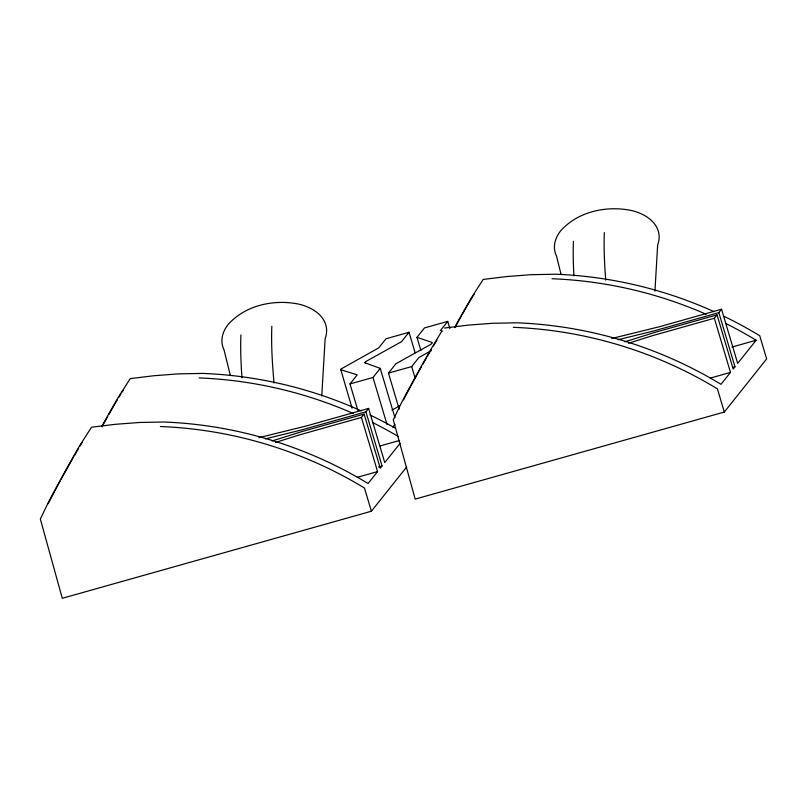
<?xml version="1.0" encoding="UTF-8"?>
<svg xmlns="http://www.w3.org/2000/svg" width="807" height="807" viewBox="0 0 807 807"><rect width="100%" height="100%" fill="white"/><g stroke="black" fill="none" stroke-linecap="round" stroke-linejoin="round"><path stroke-width="1.21" d="M321.771 395.955L325.14 338.647A52.748 32.865 -9 0 0 299.367 304.249C274.511 298.993 245.802 304.905 228.331 324.253A52.748 32.865 -9 0 0 224.043 349.875L230.388 375.558M654.941 291.085L657.655 244.995A52.748 32.865 -9 0 0 631.881 210.597C607.025 205.341 578.316 211.242 560.845 230.6A52.748 32.865 -9 0 0 556.548 256.212L561.087 274.562M352.084 408.171L340.665 369.202L378.765 347.847L386.008 338.769L409.008 332.282L415.111 352.74M441.409 331.828L432.34 346.919A52.748 1.584 -61 0 0 401.331 403.076L393.271 419.842L415.191 499.109L724.313 412.044L766.65 358.923L759.73 335.722A421.728 415 38.6 0 0 723.909 316.263M365.147 362.323L365.299 363.089L365.268 362.141A28.487 2.925 -16.6 0 1 367.235 360.729L401.513 341.694L409.008 332.282M357.884 410.41L349.996 383.94L357.239 374.862L340.604 369.667M349.996 383.94L372.995 377.464L380.238 368.375L365.238 362.908A28.487 2.925 -16.6 0 1 365.087 362.474L364.996 362.414M399.213 409.21L388.46 373.106L395.955 363.695L430.171 344.72A39.432 4.055 -16.6 0 0 432.149 342.44L416.967 337.346L424.472 327.935L447.714 321.388L449.862 328.6M275.51 442.448L299.276 434.953L361.435 417.441L364.108 414.082L380.258 468.231L382.054 465.972L365.914 411.822L368.617 408.423L384.768 462.572L400.141 443.285M388.46 373.106L411.701 366.56L418.944 357.481L431.069 350.763M447.714 321.388L440.471 330.467L442.7 331.213M392.767 427.064L394.936 424.341M361.435 417.441L377.575 471.591L368.073 483.504A421.728 415 38.6 0 0 163.982 422.011L139.53 422.475L115.129 424.331L91.524 427.226L79.419 446.11A52.748 1.584 -61 0 0 48.41 502.267L40.35 519.032L62.28 598.3L371.391 511.235L406.678 466.971M628.431 343.247L652.197 335.762L714.356 318.251L717.03 314.891L733.18 369.041L734.975 366.782L718.835 312.632L721.539 309.232L737.679 363.382L756.129 340.241A421.728 415 38.6 0 0 725.695 323.425M714.356 318.251L730.496 372.4L720.994 384.314A421.728 415 38.6 0 0 516.904 322.81L492.452 323.284L468.05 325.14L444.445 328.035M391.94 410.117L399.445 405.951M271.979 440.985L301.959 431.584L364.108 414.082M624.89 341.795L654.87 332.393L717.03 314.891M368.617 408.423L306.468 425.935L258.896 437.656M721.539 309.232L659.38 326.744L611.817 338.466M365.914 411.822L301.515 429.96L265.332 438.887M718.835 312.632L654.437 330.769L618.253 339.697M380.178 445.918L399.576 440.451M731.888 347.071L756.129 340.241M378.473 466.981L382.054 465.972M732.595 367.447L734.975 366.782M357.259 477.31L377.575 471.591M710.17 378.12L730.496 372.4M724.313 412.044L717.393 388.833A421.728 415 38.6 0 0 513.302 327.329M416.967 337.346L420.911 350.581M411.701 366.56L415.292 378.594M380.238 368.375L394.946 417.713M372.995 377.464L386.987 424.391M371.391 511.235L364.471 488.023A421.728 415 38.6 0 0 160.381 426.52M552.038 278.738A421.728 415 38.6 0 1 706.155 314.256M454.734 327.228A52.748 1.584 -61 0 1 471.076 298.318L483.181 279.434L506.786 276.549L531.188 274.683L555.64 274.219A421.728 415 38.6 0 1 714.145 311.694M403.53 399.868A40.975 1.231 -61 0 1 421.607 366.479M422.807 364.34A40.975 1.231 -61 0 1 426.55 357.773M427.135 356.734A40.975 1.231 -61 0 1 431.533 349.179M433.43 346.011A40.975 1.231 -61 0 1 434.549 344.155M435.064 343.318A40.975 1.231 -61 0 1 437.001 340.261M454.896 327.662A40.975 1.231 -61 0 1 461.796 315.295M462.431 314.185A40.975 1.231 -61 0 1 474.314 293.899M199.117 377.928A421.728 415 38.6 0 1 353.234 413.456M372.773 422.616A421.728 415 38.6 0 1 398.063 436.355M101.813 426.419A52.748 1.584 -61 0 1 118.155 397.508L130.26 378.624L153.865 375.739L178.266 373.883L202.718 373.409A421.728 415 38.6 0 1 361.223 410.884M369.909 414.929A421.728 415 38.6 0 1 395.43 428.245M101.985 426.853A40.975 1.231 -61 0 1 107.745 416.493M108.874 414.485A40.975 1.231 -61 0 1 113.182 406.93M113.767 405.921A40.975 1.231 -61 0 1 117.479 399.566M118.659 397.579A40.975 1.231 -61 0 1 120.909 393.866M122.059 392.041A40.975 1.231 -61 0 1 123.168 390.336M48.309 503.649A40.975 1.231 -61 0 1 54.422 491.776M54.947 490.767A40.975 1.231 -61 0 1 60.091 481.204M61.211 479.156A40.975 1.231 -61 0 1 64.066 473.961M64.641 472.932A40.975 1.231 -61 0 1 73.629 456.964M74.214 455.935A40.975 1.231 -61 0 1 78.612 448.379M79.903 446.21A40.975 1.231 -61 0 1 82.153 442.508M241.959 377.706A421.728 61.282 74.3 0 1 240.92 334.945M274.047 383.053A421.728 61.282 74.3 0 1 271.838 326.24M605.744 280.11A421.728 61.282 74.3 0 1 604.342 232.587M573.938 275.883A421.728 61.282 74.3 0 1 573.434 241.293"/></g></svg>
